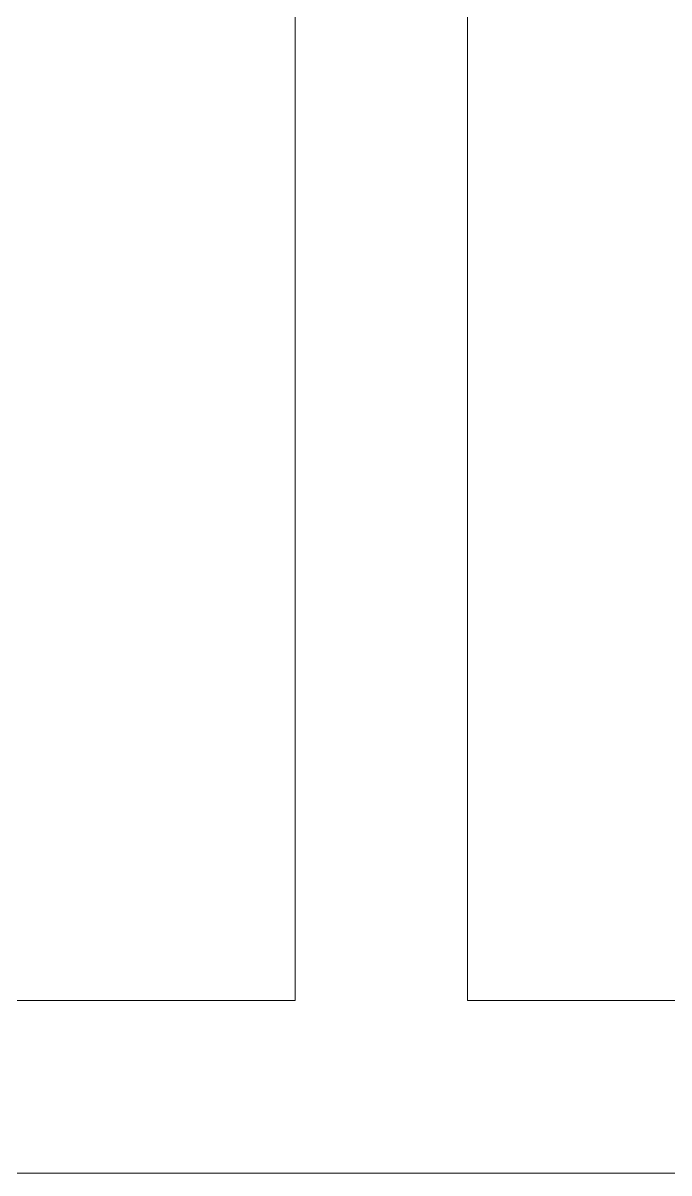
# Model space of a CAD drawing. Header units: millimetres. Extents: x -32 to 1412, y -324 to 2887.
# Drawn here: x 1044.555 to 1045.116, y 2053.059 to 2054.059 of the extents above; entities that cross this region are included whole.
import ezdxf

# ---------------------------------------------------------------- set-up
doc = ezdxf.new("R2010")
doc.units = ezdxf.units.MM
doc.header["$LTSCALE"] = 0.5
doc.layers.add('arquitetura', color=252, linetype='CONTINUOUS', lineweight=5)

msp = doc.modelspace()

# ---------------------------------------------------------------- linework, layer by layer
at = {"layer": 'arquitetura', "color": 252}
for p, q in [((1044.79123, 2053.20913), (1044.79123, 2055.05913)), ((1044.94123, 2055.05913), (1044.94123, 2053.20913)), ((1044.79123, 2053.20913), (1041.49123, 2053.20913)), ((1044.79123, 2053.20913), (1043.79123, 2053.20913)), ((1044.79123, 2053.20913), (1043.79123, 2053.20913)), ((1046.54121, 2053.20913), (1044.94123, 2053.20913)), ((1038.99123, 2053.05913), (1054.04123, 2053.05913))]:
    msp.add_line(p, q, dxfattribs=at)

doc.saveas('drawing.dxf')
